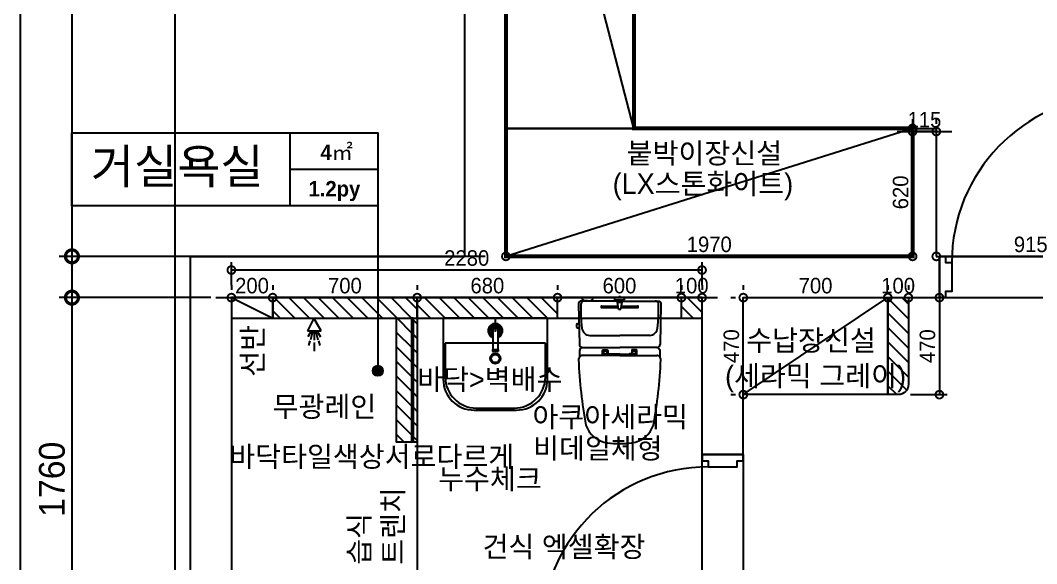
# Model space of a CAD drawing. Header units: inches. Extents: x -55157 to -7160, y -122257 to -52101.
# Drawn here: x -54657 to -49734, y -94241 to -91608 of the extents above; entities that cross this region are included whole.
import ezdxf
from ezdxf.enums import TextEntityAlignment as Align

# ---------------------------------------------------------------- set-up
doc = ezdxf.new("R2010")
doc.units = ezdxf.units.IN
doc.header["$LTSCALE"] = 50
doc.header["$MEASUREMENT"] = 0
doc.linetypes.add('HID', pattern=[2.5, 1.5, -1])
doc.linetypes.add('HIDDEN', pattern=[0.375, 0.25, -0.125])
for name, color, linetype in [('0-ELC TEXT', 7, 'Continuous'), ('03-TEXT', 3, 'Continuous'), ('03-WAL NEW', 3, 'Continuous'), ('06-FUR', 6, 'Continuous'), ('07-DIM WAL', 5, 'Continuous'), ('3.기호.계단선', 30, 'Continuous'), ('BATH', 4, 'Continuous'), ('CO-BATH', 6, 'Continuous'), ('E-HAT', 251, 'Continuous'), ('fin', 5, 'Continuous'), ('FORM(YOURNAME)-1', 1, 'Continuous'), ('FORM(YOURNAME)-11', 1, 'Continuous'), ('HL', 6, 'HIDDEN'), ('TOILET-1', 6, 'Continuous'), ('도면층2', 2, 'Continuous'), ('도면층4', 4, 'Continuous'), ('도면층5', 5, 'Continuous'), ('욕실마감선', 4, 'Continuous')]:
    doc.layers.add(name, color=color, linetype=linetype)
doc.styles.add('YOURNAME', font='HY울릉도M.TTF')
doc.styles.add('넥슨고딕', font='NEXONLv1GothicBold.ttf')
doc.styles.add('스타일1', font='HY울릉도M.TTF')
doc.styles.add('코레일둥고', font='Korail_Round_Gothic_Medium.ttf')
doc.dimstyles.new('30', dxfattribs={"dimscale": 30, "dimtxt": 2.5, "dimasz": 2.5, "dimexe": 1.25, "dimexo": 2, "dimtad": 1, "dimdec": 0, "dimtxsty": '스타일1', "dimblk": 'DOTSMALL', "dimcen": 2.5, "dimclrd": 1, "dimclre": 1, "dimclrt": 2, "dimadec": 0, "dimazin": 0, "dimtfac": 1, "dimtix": 1, "dimtmove": 0, "dimatfit": 3, "dimldrblk": 'DOTSMALL', "dimfxl": 1.25, "dimarcsym": 0})
doc.dimstyles.new('50', dxfattribs={"dimscale": 50, "dimtxt": 2.5, "dimasz": 2.5, "dimexe": 1.25, "dimexo": 2, "dimtad": 1, "dimtxsty": '스타일1', "dimblk": 'DOTSMALL', "dimcen": 2.5, "dimclrd": 1, "dimclre": 1, "dimclrt": 2, "dimadec": 0, "dimazin": 0, "dimtfac": 1, "dimtix": 1, "dimtmove": 0, "dimatfit": 3, "dimldrblk": 'DOTSMALL', "dimfxl": 1.25, "dimarcsym": 0})
pattern_1 = [(135, (-109176.21, -56082.483), (-35.35534, -35.35534), [])]

# ---------------------------------------------------------------- blocks, each defined once
blk = doc.blocks.new('FORM-ELEVATION')
at = {"layer": 'Defpoints', "color": 158}
for points in [[(-10309, -21692), (71691, -21692), (71691, 35708), (-10309, 35708)], [(-8309, 33708), (61071, 33708), (61071, -19692), (-8309, -19692)]]:
    blk.add_lwpolyline(points, close=True, dxfattribs=at)
at = {"layer": 'FORM(YOURNAME)-11', "color": 250}
blk.add_lwpolyline([(-11309, -22692), (72691, -22692), (72691, 36708), (-11309, 36708)], close=True, dxfattribs=at)
at = {"layer": 'FORM(YOURNAME)-11', "color": 3, "style": 'YOURNAME'}
for tag, height, p in [('1', 450, (71041, -1219)), ('2', 450, (71041, -1863)), ('3', 450, (71041, -3150)), ('4', 450, (71041, -5081)), ('5', 515, (71041, -7398)), ('6', 515, (71041, -9650)), ('7', 515, (71041, -11903)), ('8', 515, (71041, -14155)), ('9', 515, (71041, -16408)), ('10', 515, (66791, -18596)), ('11', 515, (71041, -18660)), ('12', 515, (66791, -20848)), ('13', 515, (71041, -20848))]:
    blk.add_attdef(tag, text='', height=height, dxfattribs=at).set_placement(p, align=Align.MIDDLE_RIGHT)
blk = doc.blocks.new('vudauseh')
at = {"layer": '도면층2'}
for p, q in [((-52505, -55445.2), (-52505, -58645.2)), ((-52305, -55645.2), (-52305, -58645.2)), ((-53835, -58645.2), (-52505, -58645.2)), ((-53835, -58645.2), (-53835, -65805.2)), ((-52305, -58645.2), (-50335, -58645.2)), ((-50220, -58645.2), (-50205, -58645.2)), ((-50205, -58645.2), (-50205, -58845.2)), ((-53635, -58845.2), (-51355, -58845.2)), ((-53635, -58845.2), (-53635, -60605.2)), ((-51355, -59605.2), (-51355, -58845.2)), ((-51155, -58845.2), (-49089.7, -58845.2)), ((-51155, -59605.2), (-51155, -58845.2)), ((-51355, -59605.2), (-51155, -59605.2))]:
    blk.add_line(p, q, dxfattribs=at)
blk.add_lwpolyline([(-50335, -58645.2), (-50335, -58040.2), (-50220, -58040.2), (-50220, -58645.2)], dxfattribs=at)
at = {"layer": '도면층4'}
for p, q in [((-49305, -58645.2), (-50205, -58645.2)), ((-50205, -58645.2), (-50205, -58845.2)), ((-50205, -58845.2), (-49305, -58845.2)), ((-51355, -60505.2), (-51355, -59605.2)), ((-51355, -59605.2), (-51155, -59605.2)), ((-51155, -59605.2), (-51155, -60505.2))]:
    blk.add_line(p, q, dxfattribs=at)
for points in [[(-50205, -58645.2), (-50175, -58645.2), (-50175, -58675.2), (-50145, -58675.2), (-50145, -58815.2), (-50175, -58815.2), (-50175, -58845.2), (-50205, -58845.2), (-50205, -58645.2)], [(-51355, -59605.2), (-51355, -59635.2), (-51325, -59635.2), (-51325, -59665.2), (-51185, -59665.2), (-51185, -59635.2), (-51155, -59635.2), (-51155, -59605.2), (-51355, -59605.2)]]:
    blk.add_lwpolyline(points, dxfattribs=at)
at = {"layer": '도면층5'}
for centre, start, end in [((-49335, -58675.2), 92.1226, 180), ((-51325, -60475.2), 90, 177.8774)]:
    blk.add_arc(centre, 810, start, end, dxfattribs=at)
blk = doc.blocks.new('_DOTSMALL')
at = {"color": 0, "linetype": 'ByBlock', "const_width": 0.5}
blk.add_lwpolyline([(-0.0625, 0, 1), (0.0625, 0, 1)], format="xyb", close=True, dxfattribs=at)
blk = doc.blocks.new('*D187')
at = {"layer": '07-DIM WAL', "color": 1, "lineweight": -2, "transparency": 16777216}
for p, q in [((-52405, -89751.4), (-54470, -89751.4)), ((-54407.5, -89751.4), (-54407.5, -92751.4)), ((-52405, -92751.4), (-54470, -92751.4))]:
    blk.add_line(p, q, dxfattribs=at)
at = {"layer": 'Defpoints', "color": 0, "transparency": 16777216}
for p in [(-52305, -89751.4), (-54407.5, -92751.4), (-52305, -92751.4)]:
    blk.add_point(p, dxfattribs=at)
at = {"layer": '07-DIM WAL', "color": 1, "lineweight": -2, "transparency": 16777216, "xscale": 125, "yscale": 125, "zscale": 125}
for p, rotation in [((-54407.5, -89751.4), 90), ((-54407.5, -92751.4), 270)]:
    blk.add_blockref('_DOTSMALL', p, dxfattribs=dict(at, rotation=rotation))
at = {"layer": '07-DIM WAL', "color": 2, "transparency": 16777216, "insert": (-54503.7, -91251.4), "char_height": 125, "attachment_point": 5, "rotation": 90, "style": '스타일1'}
blk.add_mtext('3000', dxfattribs=at)
blk = doc.blocks.new('*D189')
at = {"layer": '07-DIM WAL', "color": 1, "lineweight": -2, "transparency": 16777216}
for p, q in [((-53735, -92951.4), (-54470, -92951.4)), ((-54407.5, -92951.4), (-54407.5, -94711.4)), ((-53735, -94711.4), (-54470, -94711.4))]:
    blk.add_line(p, q, dxfattribs=at)
at = {"layer": 'Defpoints', "color": 0, "transparency": 16777216}
for p in [(-53635, -92951.4), (-54407.5, -94711.4), (-53635, -94711.4)]:
    blk.add_point(p, dxfattribs=at)
at = {"layer": '07-DIM WAL', "color": 1, "lineweight": -2, "transparency": 16777216, "xscale": 125, "yscale": 125, "zscale": 125}
for p, rotation in [((-54407.5, -92951.4), 90), ((-54407.5, -94711.4), 270)]:
    blk.add_blockref('_DOTSMALL', p, dxfattribs=dict(at, rotation=rotation))
at = {"layer": '07-DIM WAL', "color": 2, "transparency": 16777216, "insert": (-54503.8, -93831.4), "char_height": 125, "attachment_point": 5, "rotation": 90, "style": '스타일1'}
blk.add_mtext('1760', dxfattribs=at)
blk = doc.blocks.new('*D195')
at = {"layer": '07-DIM WAL', "color": 1, "lineweight": -2, "transparency": 16777216}
for p, q in [((-52305, -92691.4), (-52305, -92713.9)), ((-50335, -92691.4), (-50335, -92713.9)), ((-50335, -92751.4), (-52305, -92751.4))]:
    blk.add_line(p, q, dxfattribs=at)
at = {"layer": 'Defpoints', "color": 0, "transparency": 16777216}
for p in [(-52305, -92751.4), (-52305, -92751.4), (-50335, -92751.4)]:
    blk.add_point(p, dxfattribs=at)
at = {"layer": '07-DIM WAL', "color": 1, "lineweight": -2, "transparency": 16777216, "xscale": 75, "yscale": 75, "zscale": 75, "rotation": 180}
blk.add_blockref('_DOTSMALL', (-52305, -92751.4), dxfattribs=at)
at = {"layer": '07-DIM WAL', "color": 1, "lineweight": -2, "transparency": 16777216, "xscale": 75, "yscale": 75, "zscale": 75}
blk.add_blockref('_DOTSMALL', (-50335, -92751.4), dxfattribs=at)
at = {"layer": '07-DIM WAL', "color": 2, "transparency": 16777216, "insert": (-51320, -92693.7), "char_height": 75, "attachment_point": 5, "style": '스타일1'}
blk.add_mtext('1970', dxfattribs=at)
blk = doc.blocks.new('*D196')
at = {"layer": '07-DIM WAL', "color": 1, "lineweight": -2, "transparency": 16777216}
for p, q in [((-50220, -92691.4), (-50220, -92713.9)), ((-49305, -92691.4), (-49305, -92713.9)), ((-50220, -92751.4), (-49305, -92751.4))]:
    blk.add_line(p, q, dxfattribs=at)
at = {"layer": 'Defpoints', "color": 0, "transparency": 16777216}
for p in [(-50220, -92751.4), (-49305, -92751.4), (-49305, -92751.4)]:
    blk.add_point(p, dxfattribs=at)
at = {"layer": '07-DIM WAL', "color": 1, "lineweight": -2, "transparency": 16777216, "xscale": 75, "yscale": 75, "zscale": 75, "rotation": 180}
blk.add_blockref('_DOTSMALL', (-50220, -92751.4), dxfattribs=at)
at = {"layer": '07-DIM WAL', "color": 1, "lineweight": -2, "transparency": 16777216, "xscale": 75, "yscale": 75, "zscale": 75}
blk.add_blockref('_DOTSMALL', (-49305, -92751.4), dxfattribs=at)
at = {"layer": '07-DIM WAL', "color": 2, "transparency": 16777216, "insert": (-49762.5, -92693.8), "char_height": 75, "attachment_point": 5, "style": '스타일1'}
blk.add_mtext('915', dxfattribs=at)
blk = doc.blocks.new('*D197')
at = {"layer": '07-DIM WAL', "color": 1, "lineweight": -2, "transparency": 16777216}
for p, q in [((-50395, -92131.4), (-50372.5, -92131.4)), ((-50335, -92751.4), (-50335, -92131.4)), ((-50395, -92751.4), (-50372.5, -92751.4))]:
    blk.add_line(p, q, dxfattribs=at)
at = {"layer": 'Defpoints', "color": 0, "transparency": 16777216}
for p in [(-50335, -92131.4), (-50335, -92131.4), (-50335, -92751.4)]:
    blk.add_point(p, dxfattribs=at)
at = {"layer": '07-DIM WAL', "color": 1, "lineweight": -2, "transparency": 16777216, "xscale": 75, "yscale": 75, "zscale": 75}
for p, rotation in [((-50335, -92131.4), 90), ((-50335, -92751.4), 270)]:
    blk.add_blockref('_DOTSMALL', p, dxfattribs=dict(at, rotation=rotation))
at = {"layer": '07-DIM WAL', "color": 2, "transparency": 16777216, "insert": (-50392.8, -92441.4), "char_height": 75, "attachment_point": 5, "rotation": 90, "style": '스타일1'}
blk.add_mtext('620', dxfattribs=at)
blk = doc.blocks.new('*D198')
at = {"layer": '07-DIM WAL', "color": 1, "lineweight": -2, "transparency": 16777216}
for p, q in [((-50335, -92086.4), (-50335, -92108.9)), ((-50220, -92086.4), (-50220, -92108.9)), ((-50410, -92146.4), (-50145, -92146.4))]:
    blk.add_line(p, q, dxfattribs=at)
at = {"layer": 'Defpoints', "color": 0, "transparency": 16777216}
for p in [(-50335, -92146.4), (-50220, -92146.4), (-50220, -92146.4)]:
    blk.add_point(p, dxfattribs=at)
at = {"layer": '07-DIM WAL', "color": 1, "lineweight": -2, "transparency": 16777216, "xscale": 75, "yscale": 75, "zscale": 75}
blk.add_blockref('_DOTSMALL', (-50335, -92146.4), dxfattribs=at)
at = {"layer": '07-DIM WAL', "color": 1, "lineweight": -2, "transparency": 16777216, "xscale": 75, "yscale": 75, "zscale": 75, "rotation": 180}
blk.add_blockref('_DOTSMALL', (-50220, -92146.4), dxfattribs=at)
at = {"layer": '07-DIM WAL', "color": 2, "transparency": 16777216, "insert": (-50277.5, -92089.5), "char_height": 75, "attachment_point": 5, "style": '스타일1'}
blk.add_mtext('115', dxfattribs=at)
blk = doc.blocks.new('A$C4B2D31F0')
for p, q in [((168.9, 707.3), (216.9, 707.3)), ((192.9, 707.3), (192.9, 716))]:
    blk.add_line(p, q)
at = {"layer": 'fin', "color": 4}
for p, q in [((185, 690.9), (20.4, 690.9)), ((37.2, 692.3), (24.7, 692.3)), ((37.2, 692.3), (49.7, 692.3)), ((200.9, 690.9), (365.5, 690.9)), ((47.7, 523.7), (192.9, 523.7)), ((338.2, 523.7), (192.9, 523.7)), ((12.6, 465.9), (192.9, 465.9)), ((373.3, 465.9), (192.9, 465.9)), ((192.9, 426.6), (13.7, 426.6)), ((192.9, 426.6), (372.2, 426.6))]:
    blk.add_line(p, q, dxfattribs=at)
for points in [[(20.4, 690.9), (7.9, 690.9, 0.421209), (-7.1, 675.5), (-2.4, 480.5, 0.001659)], [(365.5, 690.9), (378, 690.9, -0.421209), (392.9, 675.5), (388.3, 480.5, -0.001659)], [(12.6, 465.9, 0.371724), (-1.8, 451.2, 0.003515), (-1, 420.3, 0.320541)], [(373.3, 465.9, -0.371724), (387.7, 451.2, -0.003515), (386.9, 420.3, -0.320541)]]:
    blk.add_lwpolyline(points, format="xyb", dxfattribs=at)
for centre, radius, start, end in [((20.4, 674.9), 16, 90, 179.3116), ((24.7, 707.3), 15, 180, 270), ((49.7, 707.3), 15, 270, 0), ((365.5, 674.9), 16, 0.6884, 90), ((1004.3, 663.1), 1000, 179.3116, 185.9437), ((-618.4, 663.1), 1000, 354.0563, 0.6884), ((49.4, 563.7), 40, 185.9437, 267.5129), ((336.5, 563.7), 40, 272.4871, 354.0563), ((12.6, 480.9), 15, 181.3651, 270), ((373.3, 480.9), 15, 270, 358.6349), ((13.7, 406.6), 20, 90, 182.3333), ((2197.7, 495.6), 2205.9, 182.3333, 190.6081), ((-1811.8, 495.6), 2205.9, 349.3919, 357.6667), ((372.2, 406.6), 20, 357.6667, 90), ((148.7, 128.9), 125.5, 198.2964, 263.4241), ((237.2, 128.9), 125.5, 276.5759, 341.7036), ((192.9, 405.9), 405.9, 261.6993, 270), ((192.9, 405.9), 405.9, 270, 278.3007)]:
    blk.add_arc(centre, radius, start, end, dxfattribs=at)
at = {"layer": 'HL', "linetype": 'Continuous'}
for p, q in [((168.9, 697.3), (168.9, 707.3)), ((168.9, 697.3), (216.9, 697.3)), ((186, 692.5), (180.6, 697.3)), ((181.6, 685.5), (186, 692.5)), ((186, 692.5), (199.9, 692.5)), ((199.9, 692.5), (205.3, 697.3)), ((204.3, 685.5), (199.9, 692.5)), ((216.9, 697.3), (216.9, 707.3)), ((106.4, 666.3), (184.4, 666.3)), ((106.4, 659.3), (185.5, 659.3)), ((187, 651.2), (181.6, 685.5)), ((181.6, 685.5), (204.3, 685.5)), ((187, 651.2), (198.9, 651.2)), ((198.9, 651.2), (204.3, 685.5)), ((200.4, 659.3), (279.4, 659.3)), ((201.4, 666.3), (279.4, 666.3)), ((-16, 576.9), (-16, 564.8)), ((-12, 580.9), (-4.8, 580.9)), ((-12, 560.8), (-4.3, 560.8)), ((192.9, 433.7), (146.6, 433.7)), ((192.9, 433.7), (239.3, 433.7))]:
    blk.add_line(p, q, dxfattribs=at)
for points in [[(110.4, 426.6), (110.4, 450.8, -0.414214), (114.4, 454.8), (130.9, 454.8, -0.414214), (134.9, 450.8), (134.9, 435.2), (134.9, 426.6)], [(275.5, 426.6), (275.5, 450.8, 0.414214), (271.5, 454.8), (255, 454.8, 0.414214), (251, 450.8), (251, 435.2), (251, 426.6)], [(134.9, 435.2), (144.6, 435.2, -0.414214), (146.6, 433.2), (146.6, 426.6)], [(251, 435.2), (241.3, 435.2, 0.414214), (239.3, 433.2), (239.3, 426.6)]]:
    blk.add_lwpolyline(points, format="xyb", dxfattribs=at)
for centre in [(122.9, 440.9), (262.9, 440.9)]:
    blk.add_circle(centre, 8, dxfattribs=at)
for centre, radius, start, end in [((106.4, 662.8), 3.5, 90, 270), ((279.4, 662.8), 3.5, 270, 90), ((-12, 576.9), 4, 90, 180), ((-12, 564.8), 4, 180, 270)]:
    blk.add_arc(centre, radius, start, end, dxfattribs=at)
blk = doc.blocks.new('B-003')
blk.add_line((0, 0), (0, -65))
at = {"layer": 'CO-BATH'}
for p, q in [((-252.5, 0), (-252.5, -295)), ((252.5, 0), (-252.5, 0)), ((252.5, -295), (252.5, 0)), ((-102.5, -445), (102.5, -445))]:
    blk.add_line(p, q, dxfattribs=at)
at = {"layer": 'CO-BATH', "color": 8}
for p, q in [((-12.5, -60), (-12.5, -150.5)), ((12.5, -60), (12.5, -150.5)), ((-242.5, -120), (-242.5, -285)), ((242.5, -120), (-242.5, -120)), ((242.5, -285), (242.5, -120)), ((-14.5, -155.5), (-14.5, -160.5)), ((-14.5, -160.5), (14.5, -160.5)), ((-13.5, -150.5), (-13.5, -155.5)), ((13.5, -150.5), (13.5, -155.5)), ((14.5, -155.5), (14.5, -160.5)), ((-92.5, -435), (92.5, -435))]:
    blk.add_line(p, q, dxfattribs=at)
at = {"layer": 'CO-BATH', "color": 251}
for p, q in [((-14.5, -155.5), (14.5, -155.5)), ((-13.5, -150.5), (13.5, -150.5))]:
    blk.add_line(p, q, dxfattribs=at)
at = {"layer": 'CO-BATH', "color": 8}
blk.add_circle((0, -195), 25, dxfattribs=at)
at = {"layer": 'CO-BATH', "color": 251}
blk.add_circle((0, -195), 20, dxfattribs=at)
at = {"layer": 'CO-BATH', "color": 8}
for centre, radius, start, end in [((0, -60), 35, 290.9248, 249.0751), ((0, -60), 12.5, 360, 180), ((-92.5, -285), 150, 180, 270), ((92.5, -285), 150, 270, 0)]:
    blk.add_arc(centre, radius, start, end, dxfattribs=at)
at = {"layer": 'CO-BATH', "color": 251}
for radius, start, end in [(30, 294.6243, 245.3757), (25, 300, 240), (18, 313.9829, 226.017)]:
    blk.add_arc((0, -60), radius, start, end, dxfattribs=at)
at = {"layer": 'CO-BATH'}
for centre, start, end in [((-102.5, -295), 180, 270), ((102.5, -295), 270, 0)]:
    blk.add_arc(centre, 150, start, end, dxfattribs=at)
blk = doc.blocks.new('AC-8')
at = {"layer": 'BATH'}
for p, q in [((-50.8, 54), (-0.1, 142.7)), ((-0.1, 142.7), (45.4, 54)), ((45.4, 54), (-50.8, 54)), ((-24.7, 46.5), (-46.3, 12.2)), ((-13.5, 47.3), (-27.7, -7.9)), ((-1.6, 49.5), (-1.6, -10.8)), ((10.4, 47.3), (24.5, -7.9)), ((21.6, 46.5), (43.2, 12.2)), ((-31.4, -16.2), (-41.1, -49)), ((-1.6, -27.3), (-1.6, -88.5)), ((28.3, -16.2), (38, -49))]:
    blk.add_line(p, q, dxfattribs=at)
blk = doc.blocks.new('A$C1AC25B95')
at = {"layer": '욕실마감선', "color": 8}
for p, q in [((28.3, 72.3), (28.3, 75)), ((53.3, 73.7), (53.3, 75))]:
    blk.add_line(p, q, dxfattribs=at)
at = {"layer": 'TOILET-1', "linetype": 'Continuous', "xscale": 0.873786407766195, "yscale": 0.873786407766195, "zscale": 0.873786407766195, "rotation": 180}
blk.add_blockref('AC-8', (39.7, 124.7), dxfattribs=at)
blk = doc.blocks.new('B-803S')
at = {"layer": 'CO-BATH'}
for p, q in [((7.5, 1980), (7.5, 20)), ((12.5, 1980), (12.5, 20))]:
    blk.add_line(p, q, dxfattribs=at)
at = {"layer": 'CO-BATH', "color": 8}
blk.add_lwpolyline([(0, 2000), (20, 2000), (20, 0), (0, 0)], close=True, dxfattribs=at)
at = {"layer": 'CO-BATH'}
for points in [[(0, 2000), (0, 1970), (5, 1970), (5, 1980), (15, 1980), (15, 1970), (20, 1970), (20, 2000)], [(0, 0), (0, 30), (5, 30), (5, 20), (15, 20), (15, 30), (20, 30), (20, 0)]]:
    blk.add_lwpolyline(points, close=True, dxfattribs=at)
blk = doc.blocks.new('*D226')
at = {"layer": '07-DIM WAL', "color": 1, "lineweight": -2, "transparency": 16777216}
for p, q in [((-53635, -92891.4), (-53635, -92913.9)), ((-53435, -92891.4), (-53435, -92913.9)), ((-53710, -92951.4), (-53360, -92951.4))]:
    blk.add_line(p, q, dxfattribs=at)
at = {"layer": 'Defpoints', "color": 0, "transparency": 16777216}
for p in [(-53635, -92951.4), (-53435, -92951.4), (-53435, -92951.4)]:
    blk.add_point(p, dxfattribs=at)
at = {"layer": '07-DIM WAL', "color": 1, "lineweight": -2, "transparency": 16777216, "xscale": 75, "yscale": 75, "zscale": 75}
blk.add_blockref('_DOTSMALL', (-53635, -92951.4), dxfattribs=at)
at = {"layer": '07-DIM WAL', "color": 1, "lineweight": -2, "transparency": 16777216, "xscale": 75, "yscale": 75, "zscale": 75, "rotation": 180}
blk.add_blockref('_DOTSMALL', (-53435, -92951.4), dxfattribs=at)
at = {"layer": '07-DIM WAL', "color": 2, "transparency": 16777216, "insert": (-53535, -92893.7), "char_height": 75, "attachment_point": 5, "style": '스타일1'}
blk.add_mtext('200', dxfattribs=at)
blk = doc.blocks.new('*D227')
at = {"layer": '07-DIM WAL', "color": 1, "lineweight": -2, "transparency": 16777216}
for p, q in [((-53435, -92891.4), (-53435, -92913.9)), ((-52735, -92891.4), (-52735, -92913.9)), ((-52735, -92951.4), (-53435, -92951.4))]:
    blk.add_line(p, q, dxfattribs=at)
at = {"layer": 'Defpoints', "color": 0, "transparency": 16777216}
for p in [(-53435, -92951.4), (-53435, -92951.4), (-52735, -92951.4)]:
    blk.add_point(p, dxfattribs=at)
at = {"layer": '07-DIM WAL', "color": 1, "lineweight": -2, "transparency": 16777216, "xscale": 75, "yscale": 75, "zscale": 75, "rotation": 180}
blk.add_blockref('_DOTSMALL', (-53435, -92951.4), dxfattribs=at)
at = {"layer": '07-DIM WAL', "color": 1, "lineweight": -2, "transparency": 16777216, "xscale": 75, "yscale": 75, "zscale": 75}
blk.add_blockref('_DOTSMALL', (-52735, -92951.4), dxfattribs=at)
at = {"layer": '07-DIM WAL', "color": 2, "transparency": 16777216, "insert": (-53085, -92893.7), "char_height": 75, "attachment_point": 5, "style": '스타일1'}
blk.add_mtext('700', dxfattribs=at)
blk = doc.blocks.new('*D228')
at = {"layer": '07-DIM WAL', "color": 1, "lineweight": -2, "transparency": 16777216}
for p, q in [((-52735, -92891.4), (-52735, -92913.9)), ((-52055, -92891.4), (-52055, -92913.9)), ((-52735, -92951.4), (-52055, -92951.4))]:
    blk.add_line(p, q, dxfattribs=at)
at = {"layer": 'Defpoints', "color": 0, "transparency": 16777216}
for p in [(-52735, -92951.4), (-52055, -92951.4), (-52055, -92951.4)]:
    blk.add_point(p, dxfattribs=at)
at = {"layer": '07-DIM WAL', "color": 1, "lineweight": -2, "transparency": 16777216, "xscale": 75, "yscale": 75, "zscale": 75, "rotation": 180}
blk.add_blockref('_DOTSMALL', (-52735, -92951.4), dxfattribs=at)
at = {"layer": '07-DIM WAL', "color": 1, "lineweight": -2, "transparency": 16777216, "xscale": 75, "yscale": 75, "zscale": 75}
blk.add_blockref('_DOTSMALL', (-52055, -92951.4), dxfattribs=at)
at = {"layer": '07-DIM WAL', "color": 2, "transparency": 16777216, "insert": (-52395, -92893.6), "char_height": 75, "attachment_point": 5, "style": '스타일1'}
blk.add_mtext('680', dxfattribs=at)
blk = doc.blocks.new('*D229')
at = {"layer": '07-DIM WAL', "color": 1, "lineweight": -2, "transparency": 16777216}
for p, q in [((-52055, -92891.4), (-52055, -92913.9)), ((-51455, -92891.4), (-51455, -92913.9)), ((-52055, -92951.4), (-51455, -92951.4))]:
    blk.add_line(p, q, dxfattribs=at)
at = {"layer": 'Defpoints', "color": 0, "transparency": 16777216}
for p in [(-52055, -92951.4), (-51455, -92951.4), (-51455, -92951.4)]:
    blk.add_point(p, dxfattribs=at)
at = {"layer": '07-DIM WAL', "color": 1, "lineweight": -2, "transparency": 16777216, "xscale": 75, "yscale": 75, "zscale": 75, "rotation": 180}
blk.add_blockref('_DOTSMALL', (-52055, -92951.4), dxfattribs=at)
at = {"layer": '07-DIM WAL', "color": 1, "lineweight": -2, "transparency": 16777216, "xscale": 75, "yscale": 75, "zscale": 75}
blk.add_blockref('_DOTSMALL', (-51455, -92951.4), dxfattribs=at)
at = {"layer": '07-DIM WAL', "color": 2, "transparency": 16777216, "insert": (-51755, -92893.7), "char_height": 75, "attachment_point": 5, "style": '스타일1'}
blk.add_mtext('600', dxfattribs=at)
blk = doc.blocks.new('*D230')
at = {"layer": '07-DIM WAL', "color": 1, "lineweight": -2, "transparency": 16777216}
for p, q in [((-51455, -92891.4), (-51455, -92913.9)), ((-51355, -92891.4), (-51355, -92913.9)), ((-51530, -92951.4), (-51280, -92951.4))]:
    blk.add_line(p, q, dxfattribs=at)
at = {"layer": 'Defpoints', "color": 0, "transparency": 16777216}
for p in [(-51455, -92951.4), (-51355, -92951.4), (-51355, -92951.4)]:
    blk.add_point(p, dxfattribs=at)
at = {"layer": '07-DIM WAL', "color": 1, "lineweight": -2, "transparency": 16777216, "xscale": 75, "yscale": 75, "zscale": 75}
blk.add_blockref('_DOTSMALL', (-51455, -92951.4), dxfattribs=at)
at = {"layer": '07-DIM WAL', "color": 1, "lineweight": -2, "transparency": 16777216, "xscale": 75, "yscale": 75, "zscale": 75, "rotation": 180}
blk.add_blockref('_DOTSMALL', (-51355, -92951.4), dxfattribs=at)
at = {"layer": '07-DIM WAL', "color": 2, "transparency": 16777216, "insert": (-51405, -92893.7), "char_height": 75, "attachment_point": 5, "style": '스타일1'}
blk.add_mtext('100', dxfattribs=at)
blk = doc.blocks.new('*D231')
at = {"layer": '07-DIM WAL', "color": 1, "lineweight": -2, "transparency": 16777216}
for p, q in [((-53635, -92891.4), (-53635, -92780.1)), ((-51355, -92891.4), (-51355, -92780.1)), ((-51355, -92817.6), (-53635, -92817.6))]:
    blk.add_line(p, q, dxfattribs=at)
at = {"layer": 'Defpoints', "color": 0, "transparency": 16777216}
for p in [(-53635, -92817.6), (-53635, -92951.4), (-51355, -92951.4)]:
    blk.add_point(p, dxfattribs=at)
at = {"layer": '07-DIM WAL', "color": 1, "lineweight": -2, "transparency": 16777216, "xscale": 75, "yscale": 75, "zscale": 75, "rotation": 180}
blk.add_blockref('_DOTSMALL', (-53635, -92817.6), dxfattribs=at)
at = {"layer": '07-DIM WAL', "color": 1, "lineweight": -2, "transparency": 16777216, "xscale": 75, "yscale": 75, "zscale": 75}
blk.add_blockref('_DOTSMALL', (-51355, -92817.6), dxfattribs=at)
at = {"layer": '07-DIM WAL', "color": 2, "transparency": 16777216, "insert": (-52495, -92759.8), "char_height": 75, "attachment_point": 5, "style": '스타일1'}
blk.add_mtext('2280', dxfattribs=at)
blk = doc.blocks.new('*D246')
at = {"layer": '07-DIM WAL', "color": 1, "lineweight": -2, "transparency": 16777216}
for p, q in [((-51215, -92951.4), (-51192.5, -92951.4)), ((-51155, -93421.4), (-51155, -92951.4)), ((-51215, -93421.4), (-51192.5, -93421.4))]:
    blk.add_line(p, q, dxfattribs=at)
at = {"layer": 'Defpoints', "color": 0, "transparency": 16777216}
for p in [(-51155, -92951.4), (-51155, -92951.4), (-51155, -93421.4)]:
    blk.add_point(p, dxfattribs=at)
at = {"layer": '07-DIM WAL', "color": 1, "lineweight": -2, "transparency": 16777216, "xscale": 75, "yscale": 75, "zscale": 75}
for p, rotation in [((-51155, -92951.4), 90), ((-51155, -93421.4), 270)]:
    blk.add_blockref('_DOTSMALL', p, dxfattribs=dict(at, rotation=rotation))
at = {"layer": '07-DIM WAL', "color": 2, "transparency": 16777216, "insert": (-51212.7, -93186.4), "char_height": 75, "attachment_point": 5, "rotation": 90, "style": '스타일1'}
blk.add_mtext('470', dxfattribs=at)
blk = doc.blocks.new('*D247')
at = {"layer": '07-DIM WAL', "color": 1, "lineweight": -2, "transparency": 16777216}
for p, q in [((-51155, -92891.4), (-51155, -92913.9)), ((-50455, -92891.4), (-50455, -92913.9)), ((-51155, -92951.4), (-50455, -92951.4))]:
    blk.add_line(p, q, dxfattribs=at)
at = {"layer": 'Defpoints', "color": 0, "transparency": 16777216}
for p in [(-51155, -92951.4), (-50455, -92951.4), (-50455, -92951.4)]:
    blk.add_point(p, dxfattribs=at)
at = {"layer": '07-DIM WAL', "color": 1, "lineweight": -2, "transparency": 16777216, "xscale": 75, "yscale": 75, "zscale": 75, "rotation": 180}
blk.add_blockref('_DOTSMALL', (-51155, -92951.4), dxfattribs=at)
at = {"layer": '07-DIM WAL', "color": 1, "lineweight": -2, "transparency": 16777216, "xscale": 75, "yscale": 75, "zscale": 75}
blk.add_blockref('_DOTSMALL', (-50455, -92951.4), dxfattribs=at)
at = {"layer": '07-DIM WAL', "color": 2, "transparency": 16777216, "insert": (-50805, -92893.7), "char_height": 75, "attachment_point": 5, "style": '스타일1'}
blk.add_mtext('700', dxfattribs=at)
blk = doc.blocks.new('*D248')
at = {"layer": '07-DIM WAL', "color": 1, "lineweight": -2, "transparency": 16777216}
for p, q in [((-50455, -92891.4), (-50455, -92913.9)), ((-50355, -92891.4), (-50355, -92913.9)), ((-50530, -92951.4), (-50280, -92951.4))]:
    blk.add_line(p, q, dxfattribs=at)
at = {"layer": 'Defpoints', "color": 0, "transparency": 16777216}
for p in [(-50455, -92951.4), (-50355, -92951.4), (-50355, -92951.4)]:
    blk.add_point(p, dxfattribs=at)
at = {"layer": '07-DIM WAL', "color": 1, "lineweight": -2, "transparency": 16777216, "xscale": 75, "yscale": 75, "zscale": 75}
blk.add_blockref('_DOTSMALL', (-50455, -92951.4), dxfattribs=at)
at = {"layer": '07-DIM WAL', "color": 1, "lineweight": -2, "transparency": 16777216, "xscale": 75, "yscale": 75, "zscale": 75, "rotation": 180}
blk.add_blockref('_DOTSMALL', (-50355, -92951.4), dxfattribs=at)
at = {"layer": '07-DIM WAL', "color": 2, "transparency": 16777216, "insert": (-50405, -92893.7), "char_height": 75, "attachment_point": 5, "style": '스타일1'}
blk.add_mtext('100', dxfattribs=at)
blk = doc.blocks.new('*D249')
at = {"layer": '07-DIM WAL', "color": 1, "lineweight": -2, "transparency": 16777216}
for p, q in [((-50345, -92951.4), (-50167.5, -92951.4)), ((-50205, -92951.4), (-50205, -93421.4)), ((-50345, -93421.4), (-50167.5, -93421.4))]:
    blk.add_line(p, q, dxfattribs=at)
at = {"layer": 'Defpoints', "color": 0, "transparency": 16777216}
for p in [(-50405, -92951.4), (-50405, -93421.4), (-50205, -93421.4)]:
    blk.add_point(p, dxfattribs=at)
at = {"layer": '07-DIM WAL', "color": 1, "lineweight": -2, "transparency": 16777216, "xscale": 75, "yscale": 75, "zscale": 75}
for p, rotation in [((-50205, -92951.4), 90), ((-50205, -93421.4), 270)]:
    blk.add_blockref('_DOTSMALL', p, dxfattribs=dict(at, rotation=rotation))
at = {"layer": '07-DIM WAL', "color": 2, "transparency": 16777216, "insert": (-50262.7, -93186.4), "char_height": 75, "attachment_point": 5, "rotation": 90, "style": '스타일1'}
blk.add_mtext('470', dxfattribs=at)

msp = doc.modelspace()

# ---------------------------------------------------------------- hatches: boundary and pattern name
at = {"layer": '0-ELC TEXT'}
h = msp.add_hatch(color=256, dxfattribs=at)
h.dxf.hatch_style = 1
edge = h.paths.add_edge_path()
edge.add_arc((-52925.572, -93305.984), 25, 90, 450)
h = msp.add_hatch(color=256, dxfattribs=at)
h.dxf.hatch_style = 1
edge = h.paths.add_edge_path()
edge.add_arc((-52925.572, -93305.984), 25, 90, 450)
at = {"layer": '03-WAL NEW'}
h = msp.add_hatch(dxfattribs=at)
h.set_pattern_fill('_USER', color=256, scale=50, angle=135, pattern_type=0)
h.set_pattern_definition(pattern_1)
h.paths.add_polyline_path([(-52734.967, -93051.45), (-52734.967, -92951.45), (-53434.967, -92951.45), (-53434.967, -93051.45)])
h = msp.add_hatch(dxfattribs=at)
h.set_pattern_fill('_USER', color=256, scale=50, angle=135, pattern_type=0)
h.set_pattern_definition(pattern_1)
h.paths.add_polyline_path([(-50454.967, -92951.45), (-50354.967, -92951.45), (-50354.967, -93371.45, -0.41421357), (-50404.967, -93421.45), (-50454.967, -93421.45)])
at = {"layer": 'E-HAT'}
h = msp.add_hatch(dxfattribs=at)
h.set_pattern_fill('_USER', color=256, scale=50, angle=135, pattern_type=0)
h.set_pattern_definition([(135, (-109155.21, -56082.483), (-35.35534, -35.35534), [])])
h.paths.add_polyline_path([(-52054.967, -92951.45), (-52734.967, -92951.45), (-52734.967, -93051.45), (-52054.967, -93051.45)])
h.paths.add_polyline_path([(-51354.967, -92951.45), (-51454.967, -92951.45), (-51454.967, -93051.45), (-51354.967, -93051.45)])
h = msp.add_hatch(dxfattribs=at)
h.set_pattern_fill('_USER', color=256, scale=50, angle=135, pattern_type=0)
h.set_pattern_definition(pattern_1)
h.paths.add_polyline_path([(-52834.967, -93051.45), (-52834.967, -93651.45), (-52760.967, -93651.45), (-52760.967, -93642.452), (-52760.967, -93060.45), (-52760.967, -93051.45)])
h.paths.add_polyline_path([(-52754.967, -93651.45), (-52734.967, -93651.45), (-52734.967, -93051.45), (-52754.967, -93051.45), (-52754.967, -93060.45), (-52754.967, -93642.452)])

# ---------------------------------------------------------------- linework, layer by layer
msp.add_line((-52734.967, -93651.45), (-52734.967, -94711.45))
at = {"layer": '0-ELC TEXT'}
for p, q in [((-53350.264, -92506.336), (-53350.264, -92152.577)), ((-53350.264, -92329.456), (-52925.572, -92329.456)), ((-52925.572, -92506.336), (-52925.572, -93305.984))]:
    msp.add_line(p, q, dxfattribs=at)
msp.add_lwpolyline([(-54407.467, -92152.577), (-52925.572, -92152.577), (-52925.572, -92506.336), (-54407.467, -92506.336)], close=True, dxfattribs=at)
msp.add_circle((-52925.572, -93305.984), 25, dxfattribs=at)
msp.add_circle((-52925.572, -93305.984), 25, dxfattribs=at)
at = {"layer": '03-WAL NEW'}
for p, q in [((-52734.967, -93051.45), (-52734.967, -92951.45)), ((-52054.967, -93051.45), (-52054.967, -92951.45)), ((-51454.967, -93051.45), (-51454.967, -92951.45))]:
    msp.add_line(p, q, dxfattribs=at)
for points in [[(-52734.967, -93051.45), (-52734.967, -92951.45), (-53434.967, -92951.45), (-53434.967, -93051.45)], [(-51354.967, -93051.45), (-51354.967, -92951.45), (-52734.967, -92951.45), (-52734.967, -93051.45)]]:
    msp.add_lwpolyline(points, close=True, dxfattribs=at)
msp.add_lwpolyline([(-50454.967, -92951.45), (-50354.967, -92951.45), (-50354.967, -93371.45, -0.41421357), (-50404.967, -93421.45), (-50454.967, -93421.45)], format="xyb", close=True, dxfattribs=at)
msp.add_lwpolyline([(-52734.967, -93051.45), (-52734.967, -93651.45), (-52834.967, -93651.45), (-52834.967, -93051.45), (-52734.967, -93051.45)], dxfattribs=at)
at = {"layer": '06-FUR'}
for p, q in [((-51684.967, -92131.45), (-52304.967, -89751.45)), ((-50334.967, -92131.45), (-52304.967, -92751.45)), ((-53634.967, -92951.45), (-53434.967, -93051.45)), ((-51154.967, -93421.45), (-50454.967, -92951.45))]:
    msp.add_line(p, q, dxfattribs=at)
for points in [[(-52304.967, -89751.45), (-52304.967, -92131.45), (-51684.967, -92131.45), (-51684.967, -89751.45)], [(-52304.967, -92751.45), (-50334.967, -92751.45), (-50334.967, -92131.45), (-52304.967, -92131.45)], [(-50334.967, -92131.45), (-50219.967, -92131.45), (-50219.967, -92146.45), (-50334.967, -92146.45)], [(-53434.967, -93051.45), (-53434.967, -92951.45), (-53634.967, -92951.45), (-53634.967, -93051.45)], [(-50454.967, -92951.45), (-50454.967, -93421.45), (-51154.967, -93421.45), (-51154.967, -92951.45)]]:
    msp.add_lwpolyline(points, close=True, dxfattribs=at)
at = {"layer": '3.기호.계단선', "color": 140, "linetype": 'HID', "const_width": 20}
msp.add_lwpolyline([(-52304.967, -89751.45), (-51684.967, -89751.45), (-51684.967, -92131.45), (-50334.967, -92131.45), (-50334.967, -92751.45), (-52304.967, -92751.45), (-52304.967, -89751.45)], dxfattribs=at)

# ---------------------------------------------------------------- block references
for name, p in [('vudauseh', (0, -34106.209)), ('A$C4B2D31F0', (-51946.855, -93658.74))]:
    msp.add_blockref(name, p)
at = {"layer": '06-FUR', "xscale": -0.7874015748031495, "yscale": 0.7874015748031495, "zscale": 0.7874015748031495, "rotation": 179.9999999999999}
msp.add_blockref('A$C1AC25B95', (-53266.288, -93051.45), dxfattribs=at)
at = {"layer": '07-DIM WAL', "xscale": 0.3000010340288967, "yscale": 0.3000010340288967, "zscale": 0.3000010340288967}
msp.add_blockref('B-803S', (-52760.967, -93651.452), dxfattribs=at)
at = {"layer": '07-DIM WAL'}
msp.add_blockref('B-003', (-52356.361, -93051.45), dxfattribs=at)
at = {"layer": 'FORM(YOURNAME)-1', "xscale": 0.2500000000000001, "yscale": 0.2500000000000001, "zscale": 0.2500000000000001}
msp.add_blockref('FORM-ELEVATION', (-51830.324, -95920.999), dxfattribs=at)

# ---------------------------------------------------------------- texts
at = {"layer": '0-ELC TEXT', "style": '코레일둥고'}
for s, p in [('붙박이장신설', (-51720.029, -92301.564)), ('수납장신설', (-51140.668, -93208.49)), ('바닥>벽배수', (-52734.967, -93397.318)), ('무광레인', (-53435.435, -93529.562)), ('아쿠아세라믹', (-52176.308, -93578.945)), ('비데일체형', (-52173.412, -93731.259)), ('바닥타일색상서로다르게', (-53645.211, -93771.401))]:
    msp.add_text(s, height=100, dxfattribs=at).set_placement(p)
for s, p in [('선반', (-53482.412, -93334.591)), ('트렌치', (-52802.327, -94246.369)), ('습식', (-52965.671, -94246.369))]:
    msp.add_text(s, height=100, rotation=90, dxfattribs=at).set_placement(p)
at = {"layer": '03-TEXT'}
for s, height, style, p in [('거실욕실', 166.6667, '코레일둥고', (-53897.334, -92398.877)), ('4㎡', 75, '넥슨고딕', (-53124.999, -92284.371)), ('1.2py', 75, '넥슨고딕', (-53135.949, -92461.25))]:
    msp.add_text(s, height=height, dxfattribs=dict(at, style=style)).set_placement(p, align=Align.CENTER)
at = {"layer": '3.기호.계단선', "color": 140, "linetype": 'HID', "style": '코레일둥고'}
for s, p in [('(LX스톤화이트)', (-51787.945, -92449.353)), ('(세라믹 그레이)', (-51243.345, -93380.813))]:
    msp.add_text(s, height=100, dxfattribs=at).set_placement(p)
at = {"layer": '3.기호.계단선', "color": 10, "style": '코레일둥고'}
msp.add_text('누수체크', height=100, dxfattribs=at).set_placement((-52633.618, -93879.514))
at = {"layer": '3.기호.계단선', "style": '코레일둥고'}
msp.add_text('건식 엑셀확장', height=100, dxfattribs=at).set_placement((-52418.325, -94208.329))

# ---------------------------------------------------------------- dimensions: what is measured, and where the dimension line sits
at = {"layer": '07-DIM WAL'}
for base, p1, p2, dimstyle, picture, middle in [((-54407.467, -92751.45), (-52304.967, -89751.45), (-52304.967, -92751.45), '50', '*D187', (-54503.714, -91251.45)), ((-54407.467, -94711.45), (-53634.967, -92951.45), (-53634.967, -94711.45), '50', '*D189', (-54503.797, -93831.45)), ((-51154.967, -92951.45), (-51154.967, -93421.45), (-51154.967, -92951.45), '30', '*D246', (-51212.715, -93186.45)), ((-50204.967, -93421.45), (-50404.967, -92951.45), (-50404.967, -93421.45), '30', '*D249', (-50262.715, -93186.45))]:
    dim = msp.add_linear_dim(base=base, p1=p1, p2=p2, angle=90, dimstyle=dimstyle, dxfattribs=at)
    dim.commit()
    dim.dimension.update_dxf_attribs({"geometry": picture, "text_midpoint": middle})
for base, p1, p2, picture, middle in [((-50219.967, -92146.45), (-50334.967, -92146.45), (-50219.967, -92146.45), '*D198', (-50277.467, -92089.451)), ((-52304.967, -92751.45), (-50334.967, -92751.45), (-52304.967, -92751.45), '*D195', (-51319.967, -92693.652)), ((-49304.967, -92751.45), (-50219.967, -92751.45), (-49304.967, -92751.45), '*D196', (-49762.467, -92693.752))]:
    dim = msp.add_linear_dim(base=base, p1=p1, p2=p2, dimstyle='30', override={"dimtfill": 0}, dxfattribs=at)
    dim.commit()
    dim.dimension.update_dxf_attribs({"geometry": picture, "text_midpoint": middle})
dim = msp.add_linear_dim(base=(-50334.967, -92131.45), p1=(-50334.967, -92751.45), p2=(-50334.967, -92131.45), angle=90, dimstyle='30', override={"dimtfill": 0}, dxfattribs=at)
dim.commit()
dim.dimension.update_dxf_attribs({"geometry": '*D197', "text_midpoint": (-50392.765, -92441.45)})
for base, p1, p2, picture, middle in [((-53634.967, -92817.626), (-51354.967, -92951.45), (-53634.967, -92951.45), '*D231', (-52494.967, -92759.828)), ((-53434.967, -92951.45), (-53634.967, -92951.45), (-53434.967, -92951.45), '*D226', (-53534.967, -92893.702)), ((-53434.967, -92951.45), (-52734.967, -92951.45), (-53434.967, -92951.45), '*D227', (-53084.967, -92893.702)), ((-52054.967, -92951.45), (-52734.967, -92951.45), (-52054.967, -92951.45), '*D228', (-52394.967, -92893.602)), ((-51454.967, -92951.45), (-52054.967, -92951.45), (-51454.967, -92951.45), '*D229', (-51754.967, -92893.652)), ((-51354.967, -92951.45), (-51454.967, -92951.45), (-51354.967, -92951.45), '*D230', (-51404.967, -92893.702)), ((-50454.967, -92951.45), (-51154.967, -92951.45), (-50454.967, -92951.45), '*D247', (-50804.967, -92893.702)), ((-50354.967, -92951.45), (-50454.967, -92951.45), (-50354.967, -92951.45), '*D248', (-50404.967, -92893.702))]:
    dim = msp.add_linear_dim(base=base, p1=p1, p2=p2, dimstyle='30', dxfattribs=at)
    dim.commit()
    dim.dimension.update_dxf_attribs({"geometry": picture, "text_midpoint": middle})

doc.saveas('drawing.dxf')
